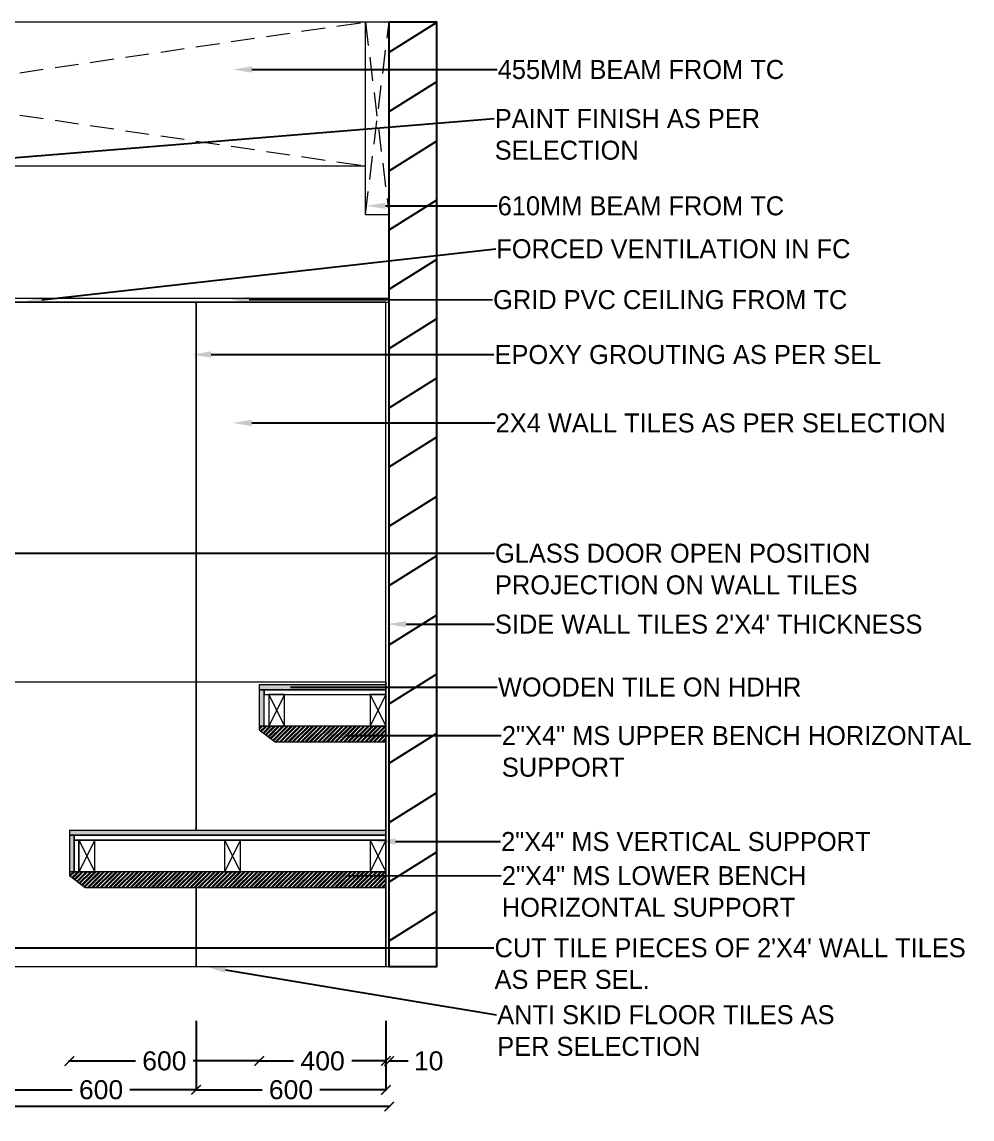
# Model space of a CAD drawing. Header units: millimetres. Extents: x 1464389 to 1998638, y -29162 to 256806.
# Drawn here: x 1553302 to 1556304, y 423 to 3890 of the extents above; entities that cross this region are included whole.
import ezdxf
from ezdxf import colors
from ezdxf.entities.mleader import LeaderData, LeaderLine
from ezdxf.math import Vec2, Vec3

# ---------------------------------------------------------------- set-up
doc = ezdxf.new("R2010")
doc.units = ezdxf.units.MM
doc.header["$LTSCALE"] = 15
doc.header["$PDMODE"] = 35
doc.linetypes.add('DASHED2', pattern=[0.375, 0.25, -0.125])
doc.layers.get('0').update_dxf_attribs({"lineweight": 5})
for name, color, linetype, lineweight in [('dimension', 1, 'Continuous', 25), ('false ceiling', 124, 'Continuous', 9), ('Hatch', 252, 'Continuous', 15), ('WALL TILE', 4, 'Continuous', 5)]:
    doc.layers.add(name, color=color, linetype=linetype, lineweight=lineweight)
doc.layers.add('Layer 1', color=7, linetype='Continuous')
doc.layers.add('NEW WALL', color=5, linetype='Continuous')
doc.layers.add('TEXTS', color=7, linetype='Continuous', true_color=0x636466)
doc.styles.add('ARIAL', font='arial.ttf')
doc.dimstyles.new('SC-25', dxfattribs={"dimtxt": 60, "dimasz": 30, "dimexe": 0, "dimexo": 0, "dimgap": 25, "dimtad": 0, "dimdec": 0, "dimzin": 0, "dimdsep": 46, "dimtxsty": 'ARIAL', "dimblk": 'ARCHTICK', "dimcen": 0.09, "dimdle": 3, "dimclrd": 251, "dimclre": 251, "dimclrt": 1, "dimadec": 0, "dimazin": 0, "dimtfac": 1, "dimtdec": 0, "dimtofl": 0, "dimtmove": 0, "dimatfit": 2, "dimfxl": 100, "dimtolj": 1, "dimtzin": 0, "dimarcsym": 0})

# ---------------------------------------------------------------- blocks, each defined once
blk = doc.blocks.new('_ArchTick')
at = {"color": 0, "linetype": 'ByBlock', "const_width": 0.15}
blk.add_lwpolyline([(-0.5, -0.5), (0.5, 0.5)], dxfattribs=at)
blk = doc.blocks.new('*D2023')
at = {"layer": 'Defpoints', "color": 0, "ltscale": 0.25, "transparency": 16777216}
for p in [(1551291.5, 462.6), (1554461.9, 462.6), (1554461.9, 462.6)]:
    blk.add_point(p, dxfattribs=at)
at = {"layer": 'dimension', "color": 251, "lineweight": -2, "ltscale": 0.25, "transparency": 16777216}
for p, q in [((1551288.5, 462.6), (1552762.2, 462.6)), ((1554464.9, 462.6), (1552991.2, 462.6))]:
    blk.add_line(p, q, dxfattribs=at)
at = {"layer": 'dimension', "color": 251, "lineweight": -2, "ltscale": 0.25, "transparency": 16777216, "xscale": 30, "yscale": 30, "zscale": 30, "rotation": 180}
blk.add_blockref('_ArchTick', (1551291.5, 462.6), dxfattribs=at)
at = {"layer": 'dimension', "color": 251, "lineweight": -2, "ltscale": 0.25, "transparency": 16777216, "xscale": 30, "yscale": 30, "zscale": 30}
blk.add_blockref('_ArchTick', (1554461.9, 462.6), dxfattribs=at)
at = {"layer": 'dimension', "color": 1, "ltscale": 0.25, "transparency": 16777216, "insert": (1552876.7, 462.6), "char_height": 60, "attachment_point": 5, "style": 'ARIAL'}
blk.add_mtext('\\A1;3170', dxfattribs=at)
blk = doc.blocks.new('*D2025')
at = {"layer": 'Defpoints', "color": 0, "ltscale": 0.25, "transparency": 16777216}
for p in [(1554451.9, 606.7), (1554461.9, 606.7), (1554461.9, 606.7)]:
    blk.add_point(p, dxfattribs=at)
at = {"layer": 'dimension', "color": 251, "lineweight": -2, "ltscale": 0.25, "transparency": 16777216}
for p, q in [((1554451.9, 606.7), (1554421.9, 606.7)), ((1554461.9, 606.7), (1554521.9, 606.7))]:
    blk.add_line(p, q, dxfattribs=at)
at = {"layer": 'dimension', "color": 251, "lineweight": -2, "ltscale": 0.25, "transparency": 16777216, "xscale": 30, "yscale": 30, "zscale": 30}
blk.add_blockref('_ArchTick', (1554451.9, 606.7), dxfattribs=at)
at = {"layer": 'dimension', "color": 251, "lineweight": -2, "ltscale": 0.25, "transparency": 16777216, "xscale": 30, "yscale": 30, "zscale": 30, "rotation": 180}
blk.add_blockref('_ArchTick', (1554461.9, 606.7), dxfattribs=at)
at = {"layer": 'dimension', "color": 1, "ltscale": 0.25, "transparency": 16777216, "insert": (1554586.9, 606.7), "char_height": 60, "attachment_point": 5, "style": 'ARIAL'}
blk.add_mtext('\\A1;10', dxfattribs=at)
blk = doc.blocks.new('*D2030')
at = {"layer": 'Defpoints', "color": 0, "ltscale": 0.25, "transparency": 16777216}
for p in [(1554051.9, 606.7), (1554051.9, 606.7), (1554451.9, 606.7)]:
    blk.add_point(p, dxfattribs=at)
at = {"layer": 'dimension', "color": 251, "lineweight": -2, "ltscale": 0.25, "transparency": 16777216}
for p, q in [((1554048.9, 606.7), (1554159.5, 606.7)), ((1554454.9, 606.7), (1554344.3, 606.7))]:
    blk.add_line(p, q, dxfattribs=at)
at = {"layer": 'dimension', "color": 251, "lineweight": -2, "ltscale": 0.25, "transparency": 16777216, "xscale": 30, "yscale": 30, "zscale": 30, "rotation": 180}
blk.add_blockref('_ArchTick', (1554051.9, 606.7), dxfattribs=at)
at = {"layer": 'dimension', "color": 251, "lineweight": -2, "ltscale": 0.25, "transparency": 16777216, "xscale": 30, "yscale": 30, "zscale": 30}
blk.add_blockref('_ArchTick', (1554451.9, 606.7), dxfattribs=at)
at = {"layer": 'dimension', "color": 1, "ltscale": 0.25, "transparency": 16777216, "insert": (1554251.9, 606.7), "char_height": 60, "attachment_point": 5, "style": 'ARIAL'}
blk.add_mtext('\\A1;400', dxfattribs=at)
blk = doc.blocks.new('*D2031')
at = {"layer": 'Defpoints', "color": 0, "ltscale": 0.25, "transparency": 16777216}
for p in [(1553451.9, 606.7), (1553451.9, 606.7), (1554051.9, 606.7)]:
    blk.add_point(p, dxfattribs=at)
at = {"layer": 'dimension', "color": 251, "lineweight": -2, "ltscale": 0.25, "transparency": 16777216}
for p, q in [((1553448.9, 606.7), (1553660.5, 606.7)), ((1554054.9, 606.7), (1553843.2, 606.7))]:
    blk.add_line(p, q, dxfattribs=at)
at = {"layer": 'dimension', "color": 251, "lineweight": -2, "ltscale": 0.25, "transparency": 16777216, "xscale": 30, "yscale": 30, "zscale": 30, "rotation": 180}
blk.add_blockref('_ArchTick', (1553451.9, 606.7), dxfattribs=at)
at = {"layer": 'dimension', "color": 251, "lineweight": -2, "ltscale": 0.25, "transparency": 16777216, "xscale": 30, "yscale": 30, "zscale": 30}
blk.add_blockref('_ArchTick', (1554051.9, 606.7), dxfattribs=at)
at = {"layer": 'dimension', "color": 1, "ltscale": 0.25, "transparency": 16777216, "insert": (1553751.9, 606.7), "char_height": 60, "attachment_point": 5, "style": 'ARIAL'}
blk.add_mtext('\\A1;600', dxfattribs=at)
blk = doc.blocks.new('*D2032')
at = {"layer": 'Defpoints', "color": 0, "ltscale": 0.25, "transparency": 16777216}
for p in [(1553851.9, 733.4), (1553251.9, 654.5), (1553851.9, 515.6)]:
    blk.add_point(p, dxfattribs=at)
at = {"layer": 'dimension', "color": 251, "lineweight": -2, "ltscale": 0.25, "transparency": 16777216}
for p, q in [((1553851.9, 733.4), (1553851.9, 515.6)), ((1553251.9, 654.5), (1553251.9, 515.6)), ((1553248.9, 515.6), (1553460.5, 515.6)), ((1553854.9, 515.6), (1553643.2, 515.6))]:
    blk.add_line(p, q, dxfattribs=at)
at = {"layer": 'dimension', "color": 251, "lineweight": -2, "ltscale": 0.25, "transparency": 16777216, "xscale": 30, "yscale": 30, "zscale": 30, "rotation": 180}
blk.add_blockref('_ArchTick', (1553251.9, 515.6), dxfattribs=at)
at = {"layer": 'dimension', "color": 251, "lineweight": -2, "ltscale": 0.25, "transparency": 16777216, "xscale": 30, "yscale": 30, "zscale": 30}
blk.add_blockref('_ArchTick', (1553851.9, 515.6), dxfattribs=at)
at = {"layer": 'dimension', "color": 1, "ltscale": 0.25, "transparency": 16777216, "insert": (1553551.9, 515.6), "char_height": 60, "attachment_point": 5, "style": 'ARIAL'}
blk.add_mtext('\\A1;600', dxfattribs=at)
blk = doc.blocks.new('*D2033')
at = {"layer": 'Defpoints', "color": 0, "ltscale": 0.25, "transparency": 16777216}
for p in [(1553851.9, 733.4), (1554451.9, 733.4), (1554451.9, 515.6)]:
    blk.add_point(p, dxfattribs=at)
at = {"layer": 'dimension', "color": 251, "lineweight": -2, "ltscale": 0.25, "transparency": 16777216}
for p, q in [((1553851.9, 733.4), (1553851.9, 515.6)), ((1554451.9, 733.4), (1554451.9, 515.6)), ((1553848.9, 515.6), (1554060.5, 515.6)), ((1554454.9, 515.6), (1554243.2, 515.6))]:
    blk.add_line(p, q, dxfattribs=at)
at = {"layer": 'dimension', "color": 251, "lineweight": -2, "ltscale": 0.25, "transparency": 16777216, "xscale": 30, "yscale": 30, "zscale": 30, "rotation": 180}
blk.add_blockref('_ArchTick', (1553851.9, 515.6), dxfattribs=at)
at = {"layer": 'dimension', "color": 251, "lineweight": -2, "ltscale": 0.25, "transparency": 16777216, "xscale": 30, "yscale": 30, "zscale": 30}
blk.add_blockref('_ArchTick', (1554451.9, 515.6), dxfattribs=at)
at = {"layer": 'dimension', "color": 1, "ltscale": 0.25, "transparency": 16777216, "insert": (1554151.9, 515.6), "char_height": 60, "attachment_point": 5, "style": 'ARIAL'}
blk.add_mtext('\\A1;600', dxfattribs=at)

msp = doc.modelspace()

# ---------------------------------------------------------------- hatches: boundary and pattern name
at = {"layer": 'Hatch', "ltscale": 0.25}
h = msp.add_hatch(color=256, dxfattribs=at)
h.dxf.hatch_style = 1
h.paths.add_polyline_path([(1554051.9, 1794.7), (1554451.9, 1794.7), (1554451.9, 1779.7), (1554051.9, 1779.7)])
h.paths.add_polyline_path([(1554051.9, 1764.7), (1554066.9, 1764.7), (1554066.9, 1664.7), (1554051.9, 1664.7)])
h.paths.add_polyline_path([(1554051.9, 1779.7), (1554066.9, 1779.7), (1554066.9, 1764.7), (1554051.9, 1764.7)])
h = msp.add_hatch(dxfattribs=at)
h.set_pattern_fill('ANSI32', color=256)
h.set_pattern_definition([(45, (389806.056, 316717.301), (-6.73519209, 6.73519209), []), (45, (389810.546, 316717.301), (-6.73519209, 6.73519209), [])])
h.paths.add_polyline_path([(1554051.9, 1652.7), (1554051.9, 1664.7), (1554451.9, 1664.7), (1554451.9, 1614.7), (1554101.9, 1614.7)])
h = msp.add_hatch(color=256, dxfattribs=at)
h.dxf.hatch_style = 1
h.paths.add_polyline_path([(1553451.9, 1334.7), (1554451.9, 1334.7), (1554451.9, 1319.7), (1553451.9, 1319.7)])
h.paths.add_polyline_path([(1553451.9, 1319.7), (1553466.9, 1319.7), (1553466.9, 1204.7), (1553451.9, 1204.7)])
h = msp.add_hatch(dxfattribs=at)
h.set_pattern_fill('ANSI32', color=256)
h.set_pattern_definition([(45, (387288.546, 316717.301), (-6.73519209, 6.73519209), []), (45, (387293.036, 316717.301), (-6.73519209, 6.73519209), [])])
h.paths.add_polyline_path([(1553451.9, 1204.7), (1553466.9, 1204.7), (1553481.9, 1204.7), (1553531.9, 1204.7), (1554451.9, 1204.7), (1554451.9, 1154.7), (1553501.9, 1154.7), (1553451.9, 1192.7)])
at = {"layer": 'Layer 1', "ltscale": 0.25}
h = msp.add_hatch(dxfattribs=at)
h.set_pattern_fill('ANSI31', color=8, scale=50, angle=167)
h.set_pattern_definition([(212, (658826.59, 181311.02), (84.124683, -134.627635), [])])
h.paths.add_polyline_path([(1554611.9, 3889.7), (1554461.9, 3889.7), (1554461.9, 904.7), (1554611.9, 904.7)])

# ---------------------------------------------------------------- linework, layer by layer
at = {"linetype": 'DASHED2', "ltscale": 20}
for p, q in [((1551291.6, 3889.7), (1554386.9, 3434.7)), ((1551291.6, 3434.7), (1554386.9, 3889.7)), ((1554386.9, 3889.7), (1554461.9, 3279.7)), ((1554386.9, 3279.7), (1554461.9, 3889.7))]:
    msp.add_line(p, q, dxfattribs=at)
at = {"ltscale": 0.25}
for p, q in [((1551291.6, 3434.7), (1554386.9, 3434.7)), ((1554131.9, 1764.7), (1554081.9, 1664.7)), ((1554081.9, 1764.7), (1554131.9, 1664.7)), ((1554451.9, 1764.7), (1554401.9, 1664.7)), ((1554401.9, 1764.7), (1554451.9, 1664.7)), ((1553531.9, 1304.7), (1553481.9, 1204.7)), ((1553481.9, 1304.7), (1553531.9, 1204.7)), ((1554401.9, 1304.7), (1553531.9, 1304.7)), ((1553991.9, 1304.7), (1553941.9, 1204.7)), ((1553941.9, 1304.7), (1553991.9, 1204.7)), ((1554451.9, 1304.7), (1554401.9, 1204.7)), ((1554401.9, 1304.7), (1554451.9, 1204.7))]:
    msp.add_line(p, q, dxfattribs=at)
for points in [[(1551291.6, 3889.7), (1554461.9, 3889.7), (1554461.9, 904.7), (1551291.6, 904.7)], [(1554386.9, 3889.7), (1554461.9, 3889.7), (1554461.9, 3279.7), (1554386.9, 3279.7)], [(1554451.9, 1794.7), (1554051.9, 1794.7), (1554051.9, 1779.7), (1554451.9, 1779.7)], [(1554066.9, 1779.7), (1554051.9, 1779.7), (1554051.9, 1664.7), (1554066.9, 1664.7)], [(1554451.9, 1779.7), (1554066.9, 1779.7), (1554066.9, 1764.7), (1554451.9, 1764.7)], [(1554131.9, 1764.7), (1554081.9, 1764.7), (1554081.9, 1664.7), (1554131.9, 1664.7)], [(1554451.9, 1764.7), (1554401.9, 1764.7), (1554401.9, 1664.7), (1554451.9, 1664.7)], [(1554451.9, 1334.7), (1553451.9, 1334.7), (1553451.9, 1319.7), (1554451.9, 1319.7)], [(1553451.9, 1204.7), (1553466.9, 1204.7), (1553466.9, 1319.7), (1553451.9, 1319.7)], [(1554451.9, 1319.7), (1553466.9, 1319.7), (1553466.9, 1304.7), (1554451.9, 1304.7)], [(1553481.9, 1304.7), (1553466.9, 1304.7), (1553466.9, 1204.7), (1553481.9, 1204.7)], [(1553531.9, 1304.7), (1553481.9, 1304.7), (1553481.9, 1204.7), (1553531.9, 1204.7)], [(1553991.9, 1304.7), (1553941.9, 1304.7), (1553941.9, 1204.7), (1553991.9, 1204.7)], [(1554451.9, 1304.7), (1554401.9, 1304.7), (1554401.9, 1204.7), (1554451.9, 1204.7)]]:
    msp.add_lwpolyline(points, close=True, dxfattribs=at)
for points in [[(1554451.9, 1614.7), (1554451.9, 1664.7), (1554051.9, 1664.7), (1554051.9, 1652.7), (1554101.9, 1614.7), (1554451.9, 1614.7)], [(1554451.9, 1154.7), (1554451.9, 1204.7), (1553451.9, 1204.7)], [(1554451.9, 1154.7), (1554451.9, 1204.7), (1553451.9, 1204.7), (1553451.9, 1192.7), (1553501.9, 1154.7), (1554451.9, 1154.7)]]:
    msp.add_lwpolyline(points, dxfattribs=at)
at = {"layer": 'false ceiling', "ltscale": 0.25}
for p, q in [((1551291.5, 3016.7), (1554461.9, 3016.7)), ((1551291.5, 3004.7), (1554461.9, 3004.7))]:
    msp.add_line(p, q, dxfattribs=at)
at = {"layer": 'NEW WALL', "ltscale": 0.25}
msp.add_lwpolyline([(1554461.9, 3889.7), (1554611.9, 3889.7), (1554611.9, 904.7), (1554461.9, 904.7)], close=True, dxfattribs=at)
at = {"layer": 'WALL TILE', "ltscale": 0.25}
for points in [[(1553251.9, 1804.7), (1553851.9, 1804.7), (1553851.9, 3004.7), (1553251.9, 3004.7)], [(1553851.9, 1804.7), (1554451.9, 1804.7), (1554451.9, 3004.7), (1553851.9, 3004.7)], [(1554451.9, 3004.7), (1554461.9, 3004.7), (1554461.9, 904.7), (1554451.9, 904.7)]]:
    msp.add_lwpolyline(points, close=True, dxfattribs=at)
for points in [[(1553851.9, 1154.7), (1553851.9, 904.7), (1553251.9, 904.7), (1553251.9, 1804.7), (1553851.9, 1804.7), (1553851.9, 1334.7)], [(1553851.9, 1334.7), (1553851.9, 1804.7), (1554451.9, 1804.7), (1554451.9, 904.7), (1553851.9, 904.7), (1553851.9, 1154.7)]]:
    msp.add_lwpolyline(points, dxfattribs=at)

# ---------------------------------------------------------------- dimensions: what is measured, and where the dimension line sits
at = {"layer": 'dimension', "ltscale": 0.25}
for base, p1, p2, picture, middle in [((1553851.9, 515.6), (1553251.9, 654.5), (1553851.9, 733.4), '*D2032', (1553551.9, 515.6)), ((1554451.9, 515.6), (1553851.9, 733.4), (1554451.9, 733.4), '*D2033', (1554151.9, 515.6)), ((1553451.9, 606.7), (1554051.9, 606.7), (1553451.9, 606.7), '*D2031', (1553751.9, 606.7)), ((1554051.9, 606.7), (1554451.9, 606.7), (1554051.9, 606.7), '*D2030', (1554251.9, 606.7)), ((1554461.9, 606.7), (1554451.9, 606.7), (1554461.9, 606.7), '*D2025', (1554586.9, 606.7)), ((1554461.9, 462.6), (1551291.5, 462.6), (1554461.9, 462.6), '*D2023', (1552876.7, 462.6))]:
    dim = msp.add_linear_dim(base=base, p1=p1, p2=p2, dimstyle='SC-25', override={"dimfxl": 15}, dxfattribs=at)
    dim.commit()
    dim.dimension.update_dxf_attribs({"geometry": picture, "text_midpoint": middle})

# ---------------------------------------------------------------- leaders
at = {"layer": 'TEXTS', "color": 251, "true_color": 0x636466}
ml = msp.add_multileader_mtext('Standard', dxfattribs=at)
ml.set_content('455MM BEAM FROM TC', color=(99, 100, 102))
ml.set_leader_properties()
ml.build(insert=Vec2(0, 0))
ml.multileader.update_dxf_attribs({"has_dogleg": 0, "text_right_attachment_type": 6, "dogleg_length": 0.36, "arrow_head_size": 60})
ctx = ml.context
ctx.base_point, ctx.char_height, ctx.arrow_head_size, ctx.plane_origin = Vec3(1554803, 3739.5), 60, 60, Vec3(1553001.6, 3734)
ctx.right_attachment = 6
notes = []
notes.append((ctx, [(0, (1, 1, 0), (1554802.7, 3739.5), (1, 0), 0.36, [(0, [(1553968.3, 3739.4)], 0, [])])]))
ctx.mtext.insert, ctx.mtext.width, ctx.mtext.flow_direction = Vec3(1554805, 3769.5), 1181.206, 5
ml = msp.add_multileader_mtext('Standard', dxfattribs=at)
ml.set_content('PAINT FINISH AS PER SELECTION', color=(99, 100, 102))
ml.set_leader_properties()
ml.build(insert=Vec2(0, 0))
ml.multileader.update_dxf_attribs({"has_dogleg": 0, "text_right_attachment_type": 6, "dogleg_length": 0.36, "arrow_head_size": 60})
ctx = ml.context
ctx.base_point, ctx.char_height, ctx.arrow_head_size, ctx.plane_origin = Vec3(1554793.7, 3584.5), 60, 60, Vec3(1552992.2, 3579)
ctx.right_attachment = 6
notes.append((ctx, [(0, (1, 1, 0), (1554793.3, 3584.5), (1, 0), 0.36, [(0, [(1552962.9, 3434.7)], 0, [])])]))
ctx.mtext.insert, ctx.mtext.width, ctx.mtext.flow_direction = Vec3(1554795.7, 3614.5), 1181.206, 5
ml = msp.add_multileader_mtext('Standard', dxfattribs=at)
ml.set_content('610MM BEAM FROM TC', color=(99, 100, 102))
ml.set_leader_properties()
ml.build(insert=Vec2(0, 0))
ml.multileader.update_dxf_attribs({"has_dogleg": 0, "text_right_attachment_type": 6, "dogleg_length": 0.36, "arrow_head_size": 60})
ctx = ml.context
ctx.base_point, ctx.char_height, ctx.arrow_head_size, ctx.plane_origin = Vec3(1554803, 3308.7), 60, 60, Vec3(1553001.6, 3303.2)
ctx.right_attachment = 6
notes.append((ctx, [(0, (1, 1, 0), (1554802.7, 3308.7), (1, 0), 0.36, [(0, [(1554390.5, 3308.6)], 0, [])])]))
ctx.mtext.insert, ctx.mtext.width, ctx.mtext.flow_direction = Vec3(1554805, 3338.7), 1181.206, 5
ml = msp.add_multileader_mtext('Standard', dxfattribs=at)
ml.set_content('FORCED VENTILATION IN FC', color=(99, 100, 102))
ml.set_leader_properties()
ml.build(insert=Vec2(0, 0))
ml.multileader.update_dxf_attribs({"has_dogleg": 0, "text_right_attachment_type": 6, "dogleg_length": 0.36, "arrow_head_size": 60})
ctx = ml.context
ctx.base_point, ctx.char_height, ctx.arrow_head_size, ctx.plane_origin = Vec3(1554798.6, 3173), 60, 60, Vec3(1552997.1, 3167.5)
ctx.right_attachment = 6
notes.append((ctx, [(0, (1, 1, 0), (1554798.2, 3173), (1, 0), 0.36, [(0, [(1553305.5, 3004.7)], 0, [])])]))
ctx.mtext.insert, ctx.mtext.width, ctx.mtext.flow_direction = Vec3(1554800.6, 3203), 1487.784, 5
ml = msp.add_multileader_mtext('Standard', dxfattribs=at)
ml.set_content('GRID PVC CEILING FROM TC', color=(99, 100, 102))
ml.set_leader_properties()
ml.build(insert=Vec2(0, 0))
ml.multileader.update_dxf_attribs({"has_dogleg": 0, "text_right_attachment_type": 6, "dogleg_length": 0.36, "arrow_head_size": 60})
ctx = ml.context
ctx.base_point, ctx.char_height, ctx.arrow_head_size, ctx.plane_origin = Vec3(1554788.5, 3012.2), 60, 60, Vec3(1552987.1, 3006.8)
ctx.right_attachment = 6
notes.append((ctx, [(0, (1, 1, 0), (1554788.2, 3012.2), (1, 0), 0.36, [(0, [(1553959.9, 3012.1)], 0, [])])]))
ctx.mtext.insert, ctx.mtext.width, ctx.mtext.flow_direction = Vec3(1554790.5, 3042.2), 1487.784, 5
ml = msp.add_multileader_mtext('Standard', dxfattribs=at)
ml.set_content('EPOXY GROUTING AS PER SEL', color=(99, 100, 102))
ml.set_leader_properties()
ml.build(insert=Vec2(0, 0))
ml.multileader.update_dxf_attribs({"has_dogleg": 0, "text_right_attachment_type": 6, "dogleg_length": 0.36, "arrow_head_size": 60})
ctx = ml.context
ctx.base_point, ctx.char_height, ctx.arrow_head_size, ctx.plane_origin = Vec3(1554793, 2838.9), 60, 60, Vec3(1552991.6, 2833.4)
ctx.right_attachment = 6
notes.append((ctx, [(0, (1, 1, 0), (1554792.7, 2838.9), (1, 0), 0.36, [(0, [(1553839.9, 2838.8)], 0, [])])]))
ctx.mtext.insert, ctx.mtext.width, ctx.mtext.flow_direction = Vec3(1554795, 2868.9), 1487.784, 5
ml = msp.add_multileader_mtext('Standard', dxfattribs=at)
ml.set_content('2X4 WALL TILES AS PER SELECTION', color=(99, 100, 102))
ml.set_leader_properties()
ml.build(insert=Vec2(0, 0))
ml.multileader.update_dxf_attribs({"has_dogleg": 0, "text_right_attachment_type": 6, "dogleg_length": 0.36, "arrow_head_size": 60})
ctx = ml.context
ctx.base_point, ctx.char_height, ctx.arrow_head_size, ctx.plane_origin = Vec3(1554796.5, 2622.8), 60, 60, Vec3(1552995.1, 2617.4)
ctx.right_attachment = 6
notes.append((ctx, [(0, (1, 1, 0), (1554796.2, 2622.8), (1, 0), 0.36, [(0, [(1553967.9, 2622.7)], 0, [])])]))
ctx.mtext.insert, ctx.mtext.width, ctx.mtext.flow_direction = Vec3(1554798.5, 2652.8), 1487.784, 5
ml = msp.add_multileader_mtext('Standard', dxfattribs=at)
ml.set_content('GLASS DOOR OPEN POSITION PROJECTION ON WALL TILES', color=(99, 100, 102))
ml.set_leader_properties()
ml.build(insert=Vec2(0, 0))
ml.multileader.update_dxf_attribs({"has_dogleg": 0, "text_right_attachment_type": 6, "dogleg_length": 0.36, "arrow_head_size": 60})
ctx = ml.context
ctx.base_point, ctx.char_height, ctx.arrow_head_size, ctx.plane_origin = Vec3(1554794.4, 2211.1), 60, 60, Vec3(1552993, 2205.6)
ctx.right_attachment = 6
notes.append((ctx, [(0, (1, 1, 0), (1554794.1, 2211.1), (1, 0), 0.36, [(0, [(1551741.4, 2211)], 0, [])])]))
ctx.mtext.insert, ctx.mtext.width, ctx.mtext.flow_direction = Vec3(1554796.4, 2241.1), 1487.784, 5
ml = msp.add_multileader_mtext('Standard', dxfattribs=at)
ml.set_content("SIDE WALL TILES 2'X4' THICKNESS", color=(99, 100, 102))
ml.set_leader_properties()
ml.build(insert=Vec2(0, 0))
ml.multileader.update_dxf_attribs({"has_dogleg": 0, "text_right_attachment_type": 6, "dogleg_length": 0.36, "arrow_head_size": 60})
ctx = ml.context
ctx.base_point, ctx.char_height, ctx.arrow_head_size, ctx.plane_origin = Vec3(1554794.4, 1987), 60, 60, Vec3(1552993, 1981.5)
ctx.right_attachment = 6
notes.append((ctx, [(0, (1, 1, 0), (1554794.1, 1987), (1, 0), 0.36, [(0, [(1554455.6, 1986.9)], 0, [])])]))
ctx.mtext.insert, ctx.mtext.width, ctx.mtext.flow_direction = Vec3(1554796.4, 2017), 1487.784, 5
ml = msp.add_multileader_mtext('Standard', dxfattribs=at)
ml.set_content('WOODEN TILE ON HDHR', color=(99, 100, 102))
ml.set_leader_properties()
ml.build(insert=Vec2(0, 0))
ml.multileader.update_dxf_attribs({"has_dogleg": 0, "text_right_attachment_type": 6, "dogleg_length": 0.36, "arrow_head_size": 60})
ctx = ml.context
ctx.base_point, ctx.char_height, ctx.arrow_head_size, ctx.plane_origin = Vec3(1554803.8, 1788.3), 60, 60, Vec3(1553002.3, 1782.8)
ctx.right_attachment = 6
notes.append((ctx, [(0, (1, 1, 0), (1554803.4, 1788.3), (1, 0), 0.36, [(0, [(1554090.7, 1788.2)], 0, [])])]))
ctx.mtext.insert, ctx.mtext.width, ctx.mtext.flow_direction = Vec3(1554805.8, 1818.3), 1487.784, 5
ml = msp.add_multileader_mtext('Standard', dxfattribs=at)
ml.set_content('2"X4" MS UPPER BENCH HORIZONTAL SUPPORT', color=(99, 100, 102))
ml.set_leader_properties()
ml.build(insert=Vec2(0, 0))
ml.multileader.update_dxf_attribs({"has_dogleg": 0, "text_right_attachment_type": 6, "dogleg_length": 0.36, "arrow_head_size": 60})
ctx = ml.context
ctx.base_point, ctx.char_height, ctx.arrow_head_size, ctx.plane_origin = Vec3(1554816.1, 1635), 60, 60, Vec3(1553014.7, 1629.5)
ctx.right_attachment = 6
notes.append((ctx, [(0, (1, 1, 0), (1554815.8, 1635), (1, 0), 0.36, [(0, [(1554266.2, 1634.9)], 0, [])])]))
ctx.mtext.insert, ctx.mtext.width, ctx.mtext.flow_direction = Vec3(1554818.1, 1665), 1485.467, 5
ml = msp.add_multileader_mtext('Standard', dxfattribs=at)
ml.set_content('2"X4" MS VERTICAL SUPPORT', color=(99, 100, 102))
ml.set_leader_properties()
ml.build(insert=Vec2(0, 0))
ml.multileader.update_dxf_attribs({"has_dogleg": 0, "text_right_attachment_type": 6, "dogleg_length": 0.36, "arrow_head_size": 60})
ctx = ml.context
ctx.base_point, ctx.char_height, ctx.arrow_head_size, ctx.plane_origin = Vec3(1554813.7, 1300.1), 60, 60, Vec3(1553012.2, 1294.6)
ctx.right_attachment = 6
notes.append((ctx, [(0, (1, 1, 0), (1554813.3, 1300.1), (1, 0), 0.36, [(0, [(1554421.7, 1300)], 0, [])])]))
ctx.mtext.insert, ctx.mtext.width, ctx.mtext.flow_direction = Vec3(1554815.7, 1330.1), 1487.784, 5
ml = msp.add_multileader_mtext('Standard', dxfattribs=at)
ml.set_content('2"X4" MS LOWER BENCH HORIZONTAL SUPPORT', color=(99, 100, 102))
ml.set_leader_properties()
ml.build(insert=Vec2(0, 0))
ml.multileader.update_dxf_attribs({"has_dogleg": 0, "text_right_attachment_type": 6, "dogleg_length": 0.36, "arrow_head_size": 60})
ctx = ml.context
ctx.base_point, ctx.char_height, ctx.arrow_head_size, ctx.plane_origin = Vec3(1554816.1, 1192.3), 60, 60, Vec3(1553014.7, 1186.8)
ctx.right_attachment = 6
notes.append((ctx, [(0, (1, 1, 0), (1554815.8, 1192.3), (1, 0), 0.36, [(0, [(1554266.2, 1192.2)], 0, [])])]))
ctx.mtext.insert, ctx.mtext.width, ctx.mtext.flow_direction = Vec3(1554818.1, 1222.3), 1485.467, 5
ml = msp.add_multileader_mtext('Standard', dxfattribs=at)
ml.set_content("CUT TILE PIECES OF 2'X4' WALL TILES AS PER SEL.", color=(99, 100, 102))
ml.set_leader_properties()
ml.build(insert=Vec2(0, 0))
ml.multileader.update_dxf_attribs({"has_dogleg": 0, "text_right_attachment_type": 6, "dogleg_length": 0.36, "arrow_head_size": 60})
ctx = ml.context
ctx.base_point, ctx.char_height, ctx.arrow_head_size, ctx.plane_origin = Vec3(1554793, 964.5), 60, 60, Vec3(1552991.6, 959)
ctx.right_attachment = 6
notes.append((ctx, [(0, (1, 1, 0), (1554792.7, 964.5), (1, 0), 0.36, [(0, [(1551397.5, 964.4)], 0, [])])]))
ctx.mtext.insert, ctx.mtext.width, ctx.mtext.flow_direction = Vec3(1554795, 994.5), 1487.784, 5
ml = msp.add_multileader_mtext('Standard', dxfattribs=at)
ml.set_content('ANTI SKID FLOOR TILES AS PER SELECTION', color=(99, 100, 102))
ml.set_leader_properties()
ml.build(insert=Vec2(0, 0))
ml.multileader.update_dxf_attribs({"has_dogleg": 0, "text_right_attachment_type": 6, "dogleg_length": 0.36, "arrow_head_size": 60})
ctx = ml.context
ctx.base_point, ctx.char_height, ctx.arrow_head_size, ctx.plane_origin = Vec3(1554801.5, 753), 60, 60, Vec3(1553000, 747.5)
ctx.right_attachment = 6
notes.append((ctx, [(0, (1, 1, 0), (1554801.1, 753), (1, 0), 0.36, [(0, [(1553885.5, 904.7)], 0, [])])]))
ctx.mtext.insert, ctx.mtext.width, ctx.mtext.flow_direction = Vec3(1554803.5, 783), 1247.194, 5
for ctx, leaders in notes:
    for number, flags, end, landing, length, lines in leaders:
        leader = LeaderData()
        leader.index, (leader.has_last_leader_line, leader.has_dogleg_vector, leader.attachment_direction) = number, flags
        leader.last_leader_point, leader.dogleg_vector, leader.dogleg_length = Vec3(end), Vec3(landing), length
        for number, points, colour, breaks in lines:
            line = LeaderLine()
            line.index, line.vertices, line.color, line.breaks = number, Vec3.list(points), colors.encode_raw_color(colour), breaks
            leader.lines.append(line)
        ctx.leaders.append(leader)

doc.saveas('drawing.dxf')
